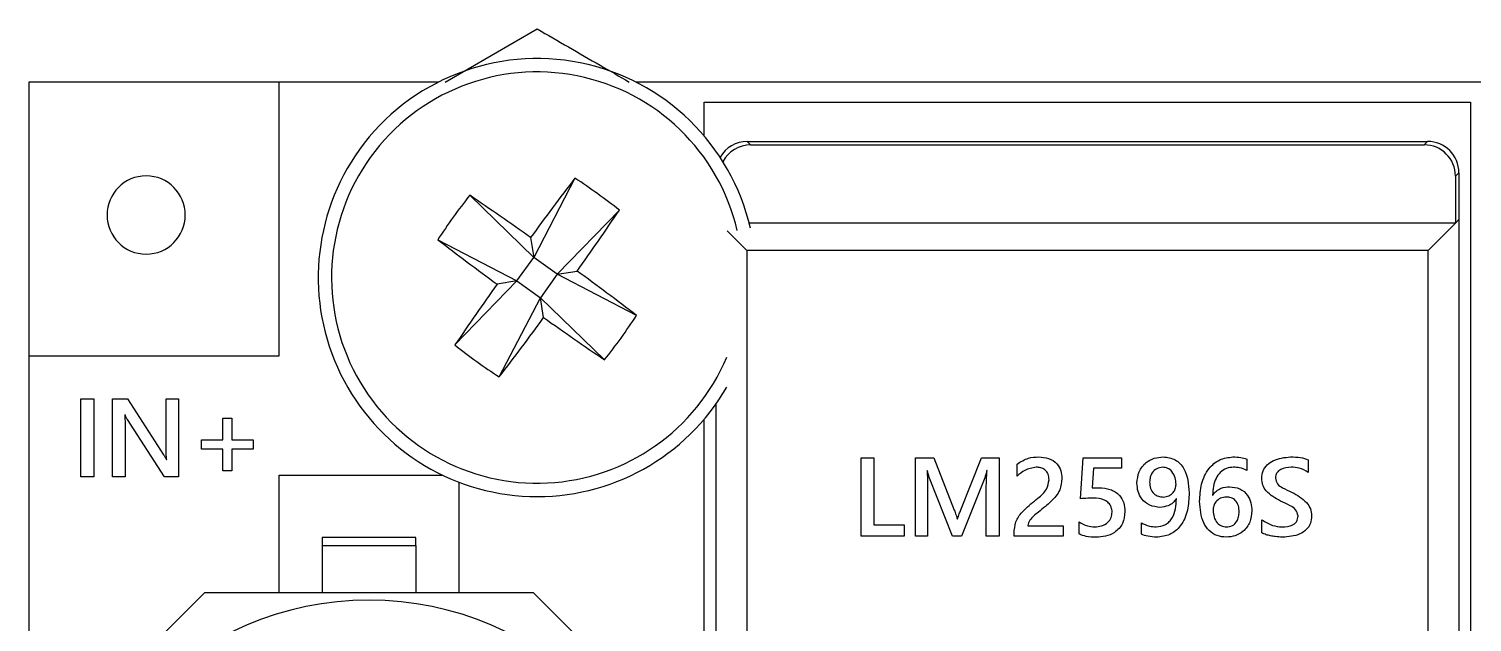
# Model space of a CAD drawing. Header units: millimetres. Extents: x 53 to 376, y 29 to 265.
# Drawn here: x 323.17 to 332.4, y 68.24 to 72.04 of the extents above; entities that cross this region are included whole.
import ezdxf

# ---------------------------------------------------------------- set-up
doc = ezdxf.new("R2010")
doc.units = ezdxf.units.MM

msp = doc.modelspace()

# ---------------------------------------------------------------- linework, layer by layer
at = {"color": 7, "linetype": 'Continuous', "lineweight": 25}
for p, q in [((325.8339, 71.6953), (326.4228, 72.0353)), ((323.1728, 71.6953), (323.1728, 69.9453)), ((324.7728, 71.6953), (323.1728, 71.6953)), ((324.7728, 69.9453), (324.7728, 71.6953)), ((325.7923, 71.6953), (324.7728, 71.6953)), ((343.1728, 71.6953), (327.0532, 71.6953)), ((327.4914, 71.5657), (332.3914, 71.5657)), ((327.4914, 71.3497), (327.4914, 71.5657)), ((332.3914, 71.5657), (332.3914, 66.4907)), ((327.7881, 71.2939), (327.7664, 71.3157)), ((327.7664, 71.3157), (332.1164, 71.3157)), ((327.7881, 71.2939), (332.0947, 71.2939)), ((332.0947, 71.2939), (332.1164, 71.3157)), ((326.6647, 71.081), (326.4018, 70.5744)), ((332.2947, 71.0939), (332.3164, 71.1157)), ((332.2947, 71.0939), (332.2947, 70.7939)), ((332.3164, 71.1157), (332.3164, 70.8157)), ((325.9917, 70.9715), (326.4018, 70.5744)), ((326.9489, 70.8763), (326.5519, 70.4663)), ((332.2947, 70.7939), (327.7787, 70.7939)), ((332.1196, 70.6188), (332.2947, 70.7939)), ((332.3164, 70.8157), (332.2947, 70.7939)), ((332.3164, 70.8157), (332.3164, 66.4907)), ((326.3811, 70.7016), (326.4018, 70.5744)), ((327.7633, 70.6188), (327.6381, 70.744)), ((325.7871, 70.6873), (326.2937, 70.4243)), ((327.7633, 70.6188), (327.7633, 66.4907)), ((332.1196, 70.6188), (327.7633, 70.6188)), ((332.1196, 66.4907), (332.1196, 70.6188)), ((326.2937, 70.4243), (326.4018, 70.5744)), ((326.5519, 70.4663), (326.4018, 70.5744)), ((325.8966, 70.0143), (326.2937, 70.4243)), ((326.2937, 70.4243), (326.1665, 70.4036)), ((326.2937, 70.4243), (326.4438, 70.3162)), ((326.5519, 70.4663), (326.4438, 70.3162)), ((326.5519, 70.4663), (326.679, 70.487)), ((327.0584, 70.2034), (326.5519, 70.4663)), ((326.1808, 69.8097), (326.4438, 70.3162)), ((326.4645, 70.1891), (326.4438, 70.3162)), ((326.8538, 69.9192), (326.4438, 70.3162)), ((323.1728, 69.9453), (324.7728, 69.9453)), ((323.1728, 69.9453), (323.1728, 62.8203)), ((323.504, 69.1708), (323.504, 69.6708)), ((323.504, 69.6708), (323.5891, 69.6708)), ((323.5891, 69.6708), (323.5891, 69.1708)), ((323.7083, 69.1708), (323.7083, 69.6708)), ((323.7083, 69.6708), (323.8044, 69.6708)), ((323.8044, 69.6708), (324.0342, 69.312)), ((324.0508, 69.3486), (324.0508, 69.6708)), ((324.0508, 69.6708), (324.1302, 69.6708)), ((324.1302, 69.6708), (324.1302, 69.1708)), ((327.5664, 69.6378), (327.5664, 66.4907)), ((323.7875, 69.5673), (323.7854, 69.5673)), ((323.7882, 69.4986), (323.7882, 69.1708)), ((324.04, 69.1708), (323.8024, 69.5383)), ((324.4127, 69.4076), (324.4127, 69.5458)), ((324.4127, 69.5458), (324.4699, 69.5458)), ((324.4699, 69.5458), (324.4699, 69.4076)), ((327.4914, 66.4907), (327.4914, 69.5409)), ((324.2756, 69.3484), (324.2756, 69.4076)), ((324.2756, 69.4076), (324.4127, 69.4076)), ((324.4699, 69.4076), (324.6069, 69.4076)), ((324.6069, 69.4076), (324.6069, 69.3484)), ((324.4127, 69.3484), (324.2756, 69.3484)), ((324.4127, 69.2102), (324.4127, 69.3484)), ((324.4699, 69.3484), (324.4699, 69.2102)), ((324.6069, 69.3484), (324.4699, 69.3484)), ((324.0529, 69.2813), (324.0542, 69.2813)), ((328.4939, 69.2921), (328.5766, 69.2921)), ((328.4939, 68.7921), (328.4939, 69.2921)), ((328.5766, 69.2921), (328.5766, 68.8645)), ((328.8426, 68.7921), (328.8426, 69.2921)), ((328.8426, 69.2921), (328.9589, 69.2921)), ((328.9589, 69.2921), (329.0896, 68.959)), ((329.1317, 68.9605), (329.2649, 69.2921)), ((329.2649, 69.2921), (329.3769, 69.2921)), ((329.3769, 69.2921), (329.3769, 68.7921)), ((329.4919, 69.1756), (329.4919, 69.2531)), ((329.8964, 69.0313), (329.9141, 69.2921)), ((329.9141, 69.2921), (330.1589, 69.2921)), ((329.981, 69.2263), (329.9726, 69.1)), ((330.1589, 69.2263), (329.981, 69.2263)), ((330.1589, 69.2921), (330.1589, 69.2263)), ((330.9602, 69.2845), (330.9602, 69.2124)), ((331.3536, 69.2811), (331.3536, 69.2)), ((323.5891, 69.1708), (323.504, 69.1708)), ((323.7882, 69.1708), (323.7083, 69.1708)), ((324.1302, 69.1708), (324.04, 69.1708)), ((324.4699, 69.2102), (324.4127, 69.2102)), ((324.7728, 68.4328), (324.7728, 69.1828)), ((324.7728, 69.1828), (325.8177, 69.1828)), ((325.9228, 69.1377), (325.9228, 68.4328)), ((328.9175, 69.2129), (328.9162, 69.2129)), ((329.0797, 68.7921), (328.9308, 69.1631)), ((329.285, 69.1659), (329.1365, 68.7921)), ((329.2999, 69.2129), (329.2985, 69.2129)), ((328.919, 69.115), (328.919, 68.7921)), ((329.295, 68.7921), (329.295, 69.1157)), ((330.5107, 69.0307), (330.5092, 69.0307)), ((330.7414, 69.0548), (330.7434, 69.0548)), ((328.5766, 68.8645), (328.7694, 68.8645)), ((328.7694, 68.8645), (328.7694, 68.7921)), ((329.1091, 68.9019), (329.1108, 68.9019)), ((329.5609, 68.8596), (329.5609, 68.8579)), ((329.5609, 68.8579), (329.7854, 68.8579)), ((329.7854, 68.8579), (329.7854, 68.7921)), ((329.8876, 68.8061), (329.8876, 68.8837)), ((330.2862, 68.8043), (330.2862, 68.8772)), ((331.0566, 68.8133), (331.0566, 68.8974)), ((325.6478, 68.7828), (325.0478, 68.7828)), ((325.0478, 68.7828), (325.0478, 68.7328)), ((325.6478, 68.7328), (325.6478, 68.7828)), ((328.7694, 68.7921), (328.4939, 68.7921)), ((328.919, 68.7921), (328.8426, 68.7921)), ((329.1365, 68.7921), (329.0797, 68.7921)), ((329.3769, 68.7921), (329.295, 68.7921)), ((329.4732, 68.7921), (329.4732, 68.8286)), ((329.7854, 68.7921), (329.4732, 68.7921)), ((325.0478, 68.7328), (325.6478, 68.7328)), ((325.0478, 68.7328), (325.0478, 68.4328)), ((325.6478, 68.7328), (325.6478, 68.4328)), ((324.2978, 68.4328), (323.2978, 67.4328)), ((324.2978, 68.4328), (326.3978, 68.4328)), ((327.3978, 67.4328), (326.3978, 68.4328))]:
    msp.add_line(p, q, dxfattribs=at)
for centre, radius, start, end in [((326.4228, 70.4453), 1.4, 13.01797, 144.24253), ((326.4228, 70.4453), 1.4, 144.24253, 330), ((327.7664, 71.1157), 0.2, 90, 150.38872), ((327.7881, 71.0939), 0.2, 90, 152.5379), ((332.0947, 71.0939), 0.2, 0, 90), ((332.1164, 71.1157), 0.2, 0, 90), ((323.9228, 70.8453), 0.25, 90, 270), ((323.9228, 70.8453), 0.25, 270, 90), ((344.8075, 57.2203), 22.8316, 142.62103, 143.80985), ((324.4653, 67.727), 4.0108, 51.74064, 56.74462), ((329.1416, 68.4875), 4.0115, 141.74093, 146.74409), ((313.1838, 52.0796), 22.8242, 54.675, 55.86421), ((308.0517, 83.688), 22.8308, 324.67511, 325.86397), ((339.6577, 88.8433), 22.848, 232.62143, 233.8094), ((313.19, 52.0501), 22.8445, 52.62134, 53.80949), ((344.7905, 57.2049), 22.8267, 144.6751, 145.86417), ((308.0331, 83.674), 22.8376, 322.62119, 323.80969), ((339.6626, 88.8122), 22.8257, 234.67498, 235.8641), ((323.7045, 72.4027), 4.0108, 321.74049, 326.74453), ((328.3799, 73.1633), 4.0103, 231.74036, 236.74491), ((325.3478, 66.3828), 2, 0, 180)]:
    msp.add_arc(centre, radius, start, end, dxfattribs=at)
at = {"color": 8, "linetype": 'Continuous', "lineweight": 25}
for start, end in [(13.27888, 144.24253), (144.24253, 337.21138)]:
    msp.add_arc((326.4228, 70.4453), 1.3147, start, end, dxfattribs=at)
at = {"color": 7, "linetype": 'Continuous', "lineweight": 25}
for points, knots in [([(326.4228, 72.0353), (326.5562, 71.9583), (326.7497, 71.8466), (326.9496, 71.7311), (327.0117, 71.6953)], [0, 0, 0, 0, 0.689542, 1, 1, 1, 1]), ([(323.7854, 69.5673), (323.7864, 69.5545), (323.7882, 69.5316), (323.7882, 69.5087), (323.7882, 69.4986)], [0, 0, 0, 0, 0.559837, 1, 1, 1, 1]), ([(323.8024, 69.5383), (323.7992, 69.5435), (323.7936, 69.5528), (323.7893, 69.5628), (323.7875, 69.5673)], [0, 0, 0, 0, 0.559889, 1, 1, 1, 1]), ([(324.0342, 69.312), (324.0378, 69.3064), (324.0443, 69.2963), (324.0503, 69.2859), (324.0529, 69.2813)], [0, 0, 0, 0, 0.559998, 1, 1, 1, 1]), ([(324.0542, 69.2813), (324.053, 69.2938), (324.0508, 69.3162), (324.0508, 69.3387), (324.0508, 69.3486)], [0, 0, 0, 0, 0.559829, 1, 1, 1, 1]), ([(329.4919, 69.2531), (329.5155, 69.2681), (329.5577, 69.295), (329.6074, 69.2975), (329.6293, 69.2987)], [0, 0, 0, 0, 0.559404, 1, 1, 1, 1]), ([(329.6147, 69.2329), (329.5887, 69.2285), (329.5422, 69.2207), (329.5073, 69.1894), (329.4919, 69.1756)], [0, 0, 0, 0, 0.558285, 1, 1, 1, 1]), ([(329.6962, 69.1523), (329.6953, 69.1645), (329.6934, 69.1888), (329.6719, 69.2171), (329.6433, 69.231), (329.6242, 69.2322), (329.6147, 69.2329)], [0, 0, 0, 0, 0.280176, 0.558768, 0.779096, 1, 1, 1, 1]), ([(329.6293, 69.2987), (329.6508, 69.2972), (329.6937, 69.2941), (329.7468, 69.2611), (329.7743, 69.2114), (329.7766, 69.1776), (329.7777, 69.1607)], [0, 0, 0, 0, 0.280599, 0.5594378, 0.7793651, 1, 1, 1, 1]), ([(330.2584, 69.1303), (330.2609, 69.1553), (330.2658, 69.2052), (330.3101, 69.2624), (330.3673, 69.2938), (330.4064, 69.297), (330.426, 69.2987)], [0, 0, 0, 0, 0.279952, 0.559094, 0.779406, 1, 1, 1, 1]), ([(330.4219, 69.2329), (330.4088, 69.231), (330.3825, 69.2272), (330.3554, 69.2002), (330.3414, 69.1692), (330.34, 69.1486), (330.3393, 69.1383)], [0, 0, 0, 0, 0.279072, 0.558296, 0.77908, 1, 1, 1, 1]), ([(330.5079, 69.1229), (330.5069, 69.1375), (330.5049, 69.1666), (330.4861, 69.2037), (330.4563, 69.2286), (330.4333, 69.2315), (330.4219, 69.2329)], [0, 0, 0, 0, 0.280805, 0.56068, 0.780428, 1, 1, 1, 1]), ([(330.426, 69.2987), (330.4528, 69.2954), (330.4932, 69.2904), (330.5353, 69.2564), (330.5831, 69.192), (330.588, 69.1237), (330.5919, 69.0692)], [0, 0, 0, 0, 0.249652, 0.375373, 0.501216, 1, 1, 1, 1]), ([(330.6587, 69.0139), (330.6608, 69.0512), (330.6649, 69.1256), (330.7089, 69.2221), (330.784, 69.2877), (330.8428, 69.295), (330.8721, 69.2987)], [0, 0, 0, 0, 0.280989, 0.560904, 0.780489, 1, 1, 1, 1]), ([(330.8762, 69.2329), (330.8606, 69.2314), (330.8293, 69.2283), (330.7891, 69.2015), (330.7494, 69.1451), (330.7447, 69.0921), (330.7414, 69.0548)], [0, 0, 0, 0, 0.186921, 0.373693, 0.560847, 1, 1, 1, 1]), ([(330.8721, 69.2987), (330.889, 69.2984), (330.9191, 69.2978), (330.9476, 69.2886), (330.9602, 69.2845)], [0, 0, 0, 0, 0.5604655, 1, 1, 1, 1]), ([(330.9602, 69.2124), (330.9452, 69.219), (330.9183, 69.2308), (330.8891, 69.2322), (330.8762, 69.2329)], [0, 0, 0, 0, 0.560071, 1, 1, 1, 1]), ([(331.0562, 69.1623), (331.0577, 69.1783), (331.0607, 69.2103), (331.09, 69.2501), (331.1476, 69.2901), (331.2018, 69.2951), (331.2398, 69.2987)], [0, 0, 0, 0, 0.186814, 0.373614, 0.560815, 1, 1, 1, 1]), ([(331.2446, 69.2329), (331.2215, 69.2312), (331.1867, 69.2286), (331.1546, 69.2025), (331.1441, 69.1818), (331.1433, 69.1704), (331.143, 69.1646)], [0, 0, 0, 0, 0.499148, 0.748809, 0.874301, 1, 1, 1, 1]), ([(331.2398, 69.2987), (331.2616, 69.2986), (331.3005, 69.2984), (331.3374, 69.2864), (331.3536, 69.2811)], [0, 0, 0, 0, 0.560723, 1, 1, 1, 1]), ([(331.3536, 69.2), (331.3347, 69.211), (331.3008, 69.2307), (331.2618, 69.2322), (331.2446, 69.2329)], [0, 0, 0, 0, 0.558708, 1, 1, 1, 1]), ([(328.9162, 69.2129), (328.9172, 69.1947), (328.9189, 69.162), (328.919, 69.1294), (328.919, 69.115)], [0, 0, 0, 0, 0.559968, 1, 1, 1, 1]), ([(328.9308, 69.1631), (328.9279, 69.1723), (328.9227, 69.1887), (328.9191, 69.2055), (328.9175, 69.2129)], [0, 0, 0, 0, 0.559879, 1, 1, 1, 1]), ([(329.2985, 69.2129), (329.2964, 69.204), (329.2927, 69.1881), (329.2874, 69.1727), (329.285, 69.1659)], [0, 0, 0, 0, 0.560128, 1, 1, 1, 1]), ([(329.295, 69.1157), (329.2954, 69.1339), (329.2961, 69.1663), (329.2988, 69.1987), (329.2999, 69.2129)], [0, 0, 0, 0, 0.5599822, 1, 1, 1, 1]), ([(329.6248, 69.035), (329.6459, 69.0526), (329.6834, 69.0839), (329.6923, 69.1315), (329.6962, 69.1523)], [0, 0, 0, 0, 0.56218, 1, 1, 1, 1]), ([(329.7777, 69.1607), (329.7754, 69.1361), (329.7715, 69.0956), (329.7416, 69.047), (329.7087, 69.0127), (329.6846, 68.9921), (329.6726, 68.9819)], [0, 0, 0, 0, 0.338798, 0.558906, 0.77933, 1, 1, 1, 1]), ([(330.4055, 68.9763), (330.3831, 68.9788), (330.3384, 68.9838), (330.2885, 69.0256), (330.2622, 69.0776), (330.2597, 69.1127), (330.2584, 69.1303)], [0, 0, 0, 0, 0.279705, 0.558793, 0.779235, 1, 1, 1, 1]), ([(330.3393, 69.1383), (330.3403, 69.1246), (330.3421, 69.0971), (330.363, 69.0631), (330.3943, 69.0447), (330.4159, 69.043), (330.4267, 69.0421)], [0, 0, 0, 0, 0.280527, 0.559647, 0.779525, 1, 1, 1, 1]), ([(330.4267, 69.0421), (330.4386, 69.0436), (330.4624, 69.0465), (330.4894, 69.068), (330.5053, 69.0948), (330.507, 69.1135), (330.5079, 69.1229)], [0, 0, 0, 0, 0.279583, 0.559354, 0.779672, 1, 1, 1, 1]), ([(331.176, 69.0168), (331.1426, 69.0348), (331.0961, 69.0598), (331.0594, 69.118), (331.0573, 69.1475), (331.0562, 69.1623)], [0, 0, 0, 0, 0.559673, 0.779771, 1, 1, 1, 1]), ([(331.143, 69.1646), (331.146, 69.1509), (331.152, 69.1233), (331.1961, 69.0963), (331.2279, 69.0822), (331.2474, 69.0735)], [0, 0, 0, 0, 0.2758164, 0.5566921, 1, 1, 1, 1]), ([(329.4732, 68.8286), (329.4771, 68.8533), (329.485, 68.9029), (329.5449, 68.9716), (329.5944, 69.0109), (329.6248, 69.035)], [0, 0, 0, 0, 0.278493, 0.558468, 1, 1, 1, 1]), ([(329.9779, 69.0355), (329.9627, 69.035), (329.9355, 69.034), (329.9083, 69.0321), (329.8964, 69.0313)], [0, 0, 0, 0, 0.55999, 1, 1, 1, 1]), ([(329.9726, 69.1), (329.9807, 69.1004), (329.9952, 69.1011), (330.0097, 69.1013), (330.016, 69.1013)], [0, 0, 0, 0, 0.560007, 1, 1, 1, 1]), ([(330.0993, 68.946), (330.0984, 68.9566), (330.0967, 68.978), (330.0786, 69.0055), (330.0395, 69.0317), (330.0033, 69.0339), (329.9779, 69.0355)], [0, 0, 0, 0, 0.1869974, 0.3735194, 0.5605701, 1, 1, 1, 1]), ([(330.016, 69.1013), (330.04, 69.0999), (330.0876, 69.097), (330.1463, 69.06), (330.1777, 69.0054), (330.1802, 68.9679), (330.1815, 68.9492)], [0, 0, 0, 0, 0.280707, 0.559524, 0.779385, 1, 1, 1, 1]), ([(330.3805, 68.8513), (330.4016, 68.8539), (330.4331, 68.8578), (330.4662, 68.8842), (330.5036, 68.9346), (330.5075, 68.988), (330.5107, 69.0307)], [0, 0, 0, 0, 0.249536, 0.375265, 0.501131, 1, 1, 1, 1]), ([(330.5919, 69.0692), (330.5902, 69.0321), (330.5869, 68.9581), (330.5469, 68.8602), (330.4712, 68.795), (330.4126, 68.7887), (330.3833, 68.7855)], [0, 0, 0, 0, 0.2811181, 0.5609957, 0.7802458, 1, 1, 1, 1]), ([(330.5092, 69.0307), (330.5024, 69.0215), (330.4887, 69.0031), (330.4527, 68.9818), (330.4234, 68.9784), (330.4055, 68.9763)], [0, 0, 0, 0, 0.280114, 0.560708, 1, 1, 1, 1]), ([(330.7434, 69.0548), (330.7507, 69.064), (330.7652, 69.0823), (330.8022, 69.1037), (330.8323, 69.1063), (330.8506, 69.1079)], [0, 0, 0, 0, 0.280225, 0.560575, 1, 1, 1, 1]), ([(330.8295, 69.0421), (330.8168, 69.0408), (330.7914, 69.0382), (330.7629, 69.0148), (330.7473, 68.9857), (330.7456, 68.9658), (330.7447, 68.9558)], [0, 0, 0, 0, 0.279534, 0.558841, 0.779197, 1, 1, 1, 1]), ([(330.9117, 68.9465), (330.9109, 68.9599), (330.9094, 68.9866), (330.8912, 69.0207), (330.8611, 69.0398), (330.84, 69.0413), (330.8295, 69.0421)], [0, 0, 0, 0, 0.2809123, 0.5599244, 0.7795597, 1, 1, 1, 1]), ([(330.8506, 69.1079), (330.8729, 69.1057), (330.9173, 69.1014), (330.9665, 69.0589), (330.9896, 69.0061), (330.9917, 68.9714), (330.9928, 68.954)], [0, 0, 0, 0, 0.279847, 0.558568, 0.779053, 1, 1, 1, 1]), ([(331.2474, 69.0735), (331.282, 69.0545), (331.3302, 69.028), (331.3707, 68.9686), (331.3736, 68.9377), (331.3751, 68.9223)], [0, 0, 0, 0, 0.559872, 0.780124, 1, 1, 1, 1]), ([(329.0896, 68.959), (329.0937, 68.9485), (329.1011, 68.9298), (329.1066, 68.9104), (329.1091, 68.9019)], [0, 0, 0, 0, 0.560052, 1, 1, 1, 1]), ([(329.1108, 68.9019), (329.1144, 68.9129), (329.1208, 68.9326), (329.1284, 68.952), (329.1317, 68.9605)], [0, 0, 0, 0, 0.560028, 1, 1, 1, 1]), ([(329.6726, 68.9819), (329.6575, 68.9699), (329.6328, 68.9501), (329.5986, 68.9221), (329.577, 68.8996), (329.5633, 68.8783), (329.5617, 68.8659), (329.5609, 68.8596)], [0, 0, 0, 0, 0.3403456, 0.5605565, 0.7805535, 0.8904573, 1, 1, 1, 1]), ([(329.9868, 68.8513), (330.0023, 68.8523), (330.0332, 68.8543), (330.0719, 68.8761), (330.096, 68.9094), (330.0982, 68.9338), (330.0993, 68.946)], [0, 0, 0, 0, 0.2807026, 0.5601542, 0.7798489, 1, 1, 1, 1]), ([(330.1815, 68.9492), (330.1787, 68.9229), (330.1732, 68.8704), (330.1205, 68.8145), (330.0578, 68.7886), (330.0168, 68.7866), (329.9963, 68.7855)], [0, 0, 0, 0, 0.279551, 0.558391, 0.77891, 1, 1, 1, 1]), ([(330.8295, 68.7855), (330.8094, 68.7873), (330.7693, 68.7909), (330.7175, 68.8251), (330.6672, 68.8979), (330.6622, 68.9661), (330.6587, 69.0139)], [0, 0, 0, 0, 0.187007, 0.373706, 0.560768, 1, 1, 1, 1]), ([(330.7447, 68.9558), (330.746, 68.9418), (330.7486, 68.9137), (330.7678, 68.8786), (330.7968, 68.8547), (330.819, 68.8524), (330.8302, 68.8513)], [0, 0, 0, 0, 0.280594, 0.56034, 0.780336, 1, 1, 1, 1]), ([(330.9928, 68.954), (330.9903, 68.9294), (330.9854, 68.8802), (330.9431, 68.823), (330.8874, 68.7905), (330.8488, 68.7872), (330.8295, 68.7855)], [0, 0, 0, 0, 0.279987, 0.559282, 0.779514, 1, 1, 1, 1]), ([(330.8302, 68.8513), (330.8435, 68.8528), (330.87, 68.8559), (330.8973, 68.8836), (330.9097, 68.9154), (330.911, 68.9361), (330.9117, 68.9465)], [0, 0, 0, 0, 0.279288, 0.558054, 0.778852, 1, 1, 1, 1]), ([(331.2883, 68.9212), (331.2847, 68.9356), (331.2774, 68.9646), (331.2301, 68.9922), (331.1965, 69.0075), (331.176, 69.0168)], [0, 0, 0, 0, 0.275419, 0.556519, 1, 1, 1, 1]), ([(329.8876, 68.8837), (329.9049, 68.8736), (329.9358, 68.8556), (329.9712, 68.8526), (329.9868, 68.8513)], [0, 0, 0, 0, 0.5599732, 1, 1, 1, 1]), ([(330.2862, 68.8772), (330.303, 68.8692), (330.333, 68.855), (330.366, 68.8524), (330.3805, 68.8513)], [0, 0, 0, 0, 0.559585, 1, 1, 1, 1]), ([(331.0566, 68.8974), (331.0787, 68.8831), (331.1182, 68.8575), (331.1648, 68.8532), (331.1853, 68.8513)], [0, 0, 0, 0, 0.558756, 1, 1, 1, 1]), ([(331.1853, 68.8513), (331.2094, 68.8523), (331.2396, 68.8536), (331.2692, 68.8732), (331.2848, 68.8914), (331.2869, 68.9093), (331.2883, 68.9212)], [0, 0, 0, 0, 0.499717, 0.62542, 0.750945, 1, 1, 1, 1]), ([(331.3751, 68.9223), (331.3739, 68.9059), (331.3714, 68.8732), (331.3428, 68.8314), (331.2826, 68.7917), (331.2271, 68.7881), (331.1881, 68.7855)], [0, 0, 0, 0, 0.186936, 0.373464, 0.560411, 1, 1, 1, 1]), ([(329.9963, 68.7855), (329.9752, 68.7857), (329.9377, 68.7861), (329.9029, 68.8), (329.8876, 68.8061)], [0, 0, 0, 0, 0.560766, 1, 1, 1, 1]), ([(330.3833, 68.7855), (330.3647, 68.7866), (330.3314, 68.7886), (330.3, 68.7995), (330.2862, 68.8043)], [0, 0, 0, 0, 0.560004, 1, 1, 1, 1]), ([(331.1881, 68.7855), (331.1728, 68.7864), (331.1475, 68.7878), (331.1129, 68.7942), (331.0836, 68.8006), (331.0656, 68.809), (331.0566, 68.8133)], [0, 0, 0, 0, 0.340079, 0.560232, 0.780387, 1, 1, 1, 1])]:
    msp.add_open_spline(points, degree=3, knots=knots, dxfattribs=at)

doc.saveas('drawing.dxf')
